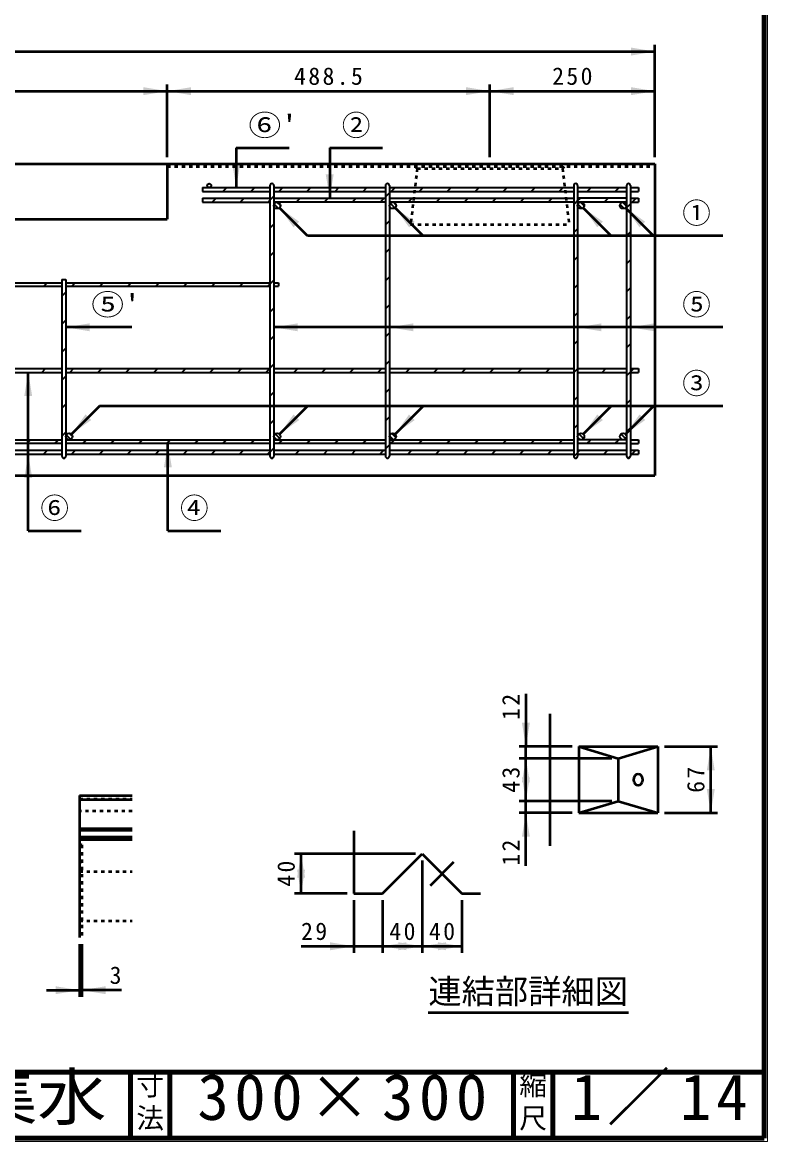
# Model space of a CAD drawing. Units: millimetres, scale not verified, with parts at other scales. Extents: x 100 to 4105, y 100 to 2870.
# Drawn here: x 2976 to 4105, y 100 to 1796 of the extents above; entities that cross this region are included whole.
import ezdxf
from ezdxf.enums import TextEntityAlignment as Align

# ---------------------------------------------------------------- set-up
doc = ezdxf.new("R2010")
doc.units = ezdxf.units.MM
doc.header["$LTSCALE"] = 5
doc.linetypes.add('USER1', pattern=[2.2, 1, -1.2])
doc.linetypes.add('USER3', pattern=[13.4, 10, -1.2, 1, -1.2])
doc.layers.add('V-nasSTD', color=7, linetype='Continuous', lineweight=50)
doc.styles.add('ＭＳ ゴシック', font='')
doc.styles.get('ＭＳ ゴシック').set_extended_font_data('MS Gothic')

msp = doc.modelspace()

# ---------------------------------------------------------------- hatches: boundary and pattern name
at = {"layer": 'V-nasSTD'}
for points in [[(3898.35, 1745.38), (3934.35, 1751.38), (3898.35, 1757.38)], [(3159.85, 1685.38), (3195.85, 1691.38), (3159.85, 1697.38)], [(3231.85, 1697.38), (3195.85, 1691.38), (3231.85, 1685.38)], [(3648.35, 1685.38), (3684.35, 1691.38), (3648.35, 1697.38)], [(3720.35, 1697.38), (3684.35, 1691.38), (3720.35, 1685.38)], [(3898.35, 1685.38), (3934.35, 1691.38), (3898.35, 1697.38)], [(3306.35, 1581.38), (3300.35, 1545.38), (3294.35, 1581.38)], [(3447.85, 1565.38), (3441.85, 1529.38), (3435.85, 1565.38)], [(3387.099, 1485.146), (3365.886, 1514.845), (3395.584, 1493.632)], [(3562.099, 1485.146), (3540.886, 1514.845), (3570.584, 1493.632)], [(3847.099, 1485.146), (3825.886, 1514.845), (3855.584, 1493.632)], [(3911.099, 1485.146), (3889.886, 1514.845), (3919.584, 1493.632)], [(3078.35, 1339.63), (3042.35, 1333.63), (3078.35, 1327.63)], [(3393.35, 1339.63), (3357.35, 1333.63), (3393.35, 1327.63)], [(3568.35, 1339.63), (3532.35, 1333.63), (3568.35, 1327.63)], [(3853.35, 1339.63), (3817.35, 1333.63), (3853.35, 1327.63)], [(3933.35, 1339.63), (3897.35, 1333.63), (3933.35, 1327.63)], [(2991.35, 1229.38), (2985.35, 1265.38), (2979.35, 1229.38)], [(3072.099, 1201.614), (3050.886, 1171.916), (3080.584, 1193.129)], [(3387.099, 1201.614), (3365.886, 1171.916), (3395.584, 1193.129)], [(3562.099, 1201.614), (3540.886, 1171.916), (3570.584, 1193.129)], [(3847.099, 1201.614), (3825.886, 1171.916), (3855.584, 1193.129)], [(3911.099, 1201.614), (3889.886, 1171.916), (3919.584, 1193.129)], [(3202.85, 1121.38), (3196.85, 1157.38), (3190.85, 1121.38)], [(2991.35, 1105.38), (2985.35, 1141.38), (2979.35, 1105.38)], [(3732.944, 734.502), (3738.944, 698.502), (3744.944, 734.502)], [(4024.944, 662.502), (4018.944, 698.502), (4012.944, 662.502)], [(3744.944, 644.502), (3738.944, 680.502), (3732.944, 644.502)], [(3732.944, 652.002), (3738.944, 616.002), (3744.944, 652.002)], [(4012.944, 634.002), (4018.944, 598.002), (4024.944, 634.002)], [(3744.944, 562.002), (3738.944, 598.002), (3732.944, 562.002)], [(3404.525, 499.929), (3398.525, 535.929), (3392.525, 499.929)], [(3392.525, 511.929), (3398.525, 475.929), (3404.525, 511.929)], [(3442.525, 389.929), (3478.525, 395.929), (3442.525, 401.929)], [(3558.025, 401.929), (3522.025, 395.929), (3558.025, 389.929)], [(3546.025, 389.929), (3582.025, 395.929), (3546.025, 401.929)], [(3618.025, 401.929), (3582.025, 395.929), (3618.025, 389.929)], [(3606.025, 389.929), (3642.025, 395.929), (3606.025, 401.929)], [(3026.836, 323.376), (3062.836, 329.376), (3026.836, 335.376)], [(3102.586, 335.376), (3066.586, 329.376), (3102.586, 323.376)]]:
    msp.add_hatch(color=256, dxfattribs=at).paths.add_polyline_path(points)

# ---------------------------------------------------------------- linework, layer by layer
at = {"layer": 'V-nasSTD', "lineweight": 100}
for p, q in [((4100, 105), (4100, 2865)), ((105, 205), (4100, 205)), ((3140, 205), (3140, 105)), ((3200, 205), (3200, 105)), ((3720, 205), (3720, 105)), ((3780, 205), (3780, 105)), ((105, 105), (4100, 105))]:
    msp.add_line(p, q, dxfattribs=at)
at = {"layer": 'V-nasSTD'}
for p, q in [((1934.35, 1751.38), (3934.35, 1751.38)), ((3934.35, 1591.38), (3934.35, 1761.38)), ((3195.85, 1591.38), (3195.85, 1701.38)), ((3684.35, 1591.38), (3684.35, 1701.38)), ((2672.85, 1691.38), (3195.85, 1691.38)), ((3195.85, 1691.38), (3684.35, 1691.38)), ((3684.35, 1691.38), (3934.35, 1691.38)), ((3300.35, 1605.38), (3300.35, 1545.38)), ((3300.35, 1605.38), (3380.35, 1605.38)), ((3441.85, 1605.38), (3441.85, 1529.38)), ((3441.85, 1605.38), (3521.85, 1605.38)), ((1934.35, 1581.38), (3934.35, 1581.38)), ((2672.85, 1581.38), (3195.85, 1581.38)), ((3195.85, 1581.38), (3195.85, 1497.38)), ((3934.35, 1581.38), (3934.35, 1109.38)), ((3408.312, 1472.419), (3365.886, 1514.845)), ((3583.312, 1472.419), (3540.886, 1514.845)), ((3868.312, 1472.419), (3825.886, 1514.845)), ((3932.312, 1472.419), (3889.886, 1514.845)), ((2672.85, 1497.38), (3195.85, 1497.38)), ((4037.35, 1472.419), (3408.312, 1472.419)), ((3142.35, 1333.63), (3042.35, 1333.63)), ((4037.35, 1333.63), (3357.35, 1333.63)), ((2985.35, 1025.38), (2985.35, 1265.38)), ((3093.312, 1214.342), (3050.886, 1171.916)), ((4037.35, 1214.342), (3093.312, 1214.342)), ((3408.312, 1214.342), (3365.886, 1171.916)), ((3583.312, 1214.342), (3540.886, 1171.916)), ((3868.312, 1214.342), (3825.886, 1171.916)), ((3932.312, 1214.342), (3889.886, 1171.916)), ((3196.85, 1025.38), (3196.85, 1157.38)), ((1934.35, 1109.38), (3934.35, 1109.38)), ((2985.35, 1025.38), (3065.35, 1025.38)), ((3196.85, 1025.38), (3276.85, 1025.38)), ((3738.944, 778.502), (3738.944, 698.502)), ((3775.444, 748.252), (3775.444, 548.252)), ((3808.944, 698.502), (3728.944, 698.502)), ((3738.944, 680.502), (3738.944, 698.502)), ((3818.944, 698.502), (3818.944, 598.002)), ((3818.944, 698.502), (3938.944, 698.502)), ((3818.944, 698.502), (3878.944, 680.502)), ((3878.944, 680.502), (3938.944, 698.502)), ((3938.944, 698.502), (3938.944, 598.002)), ((3948.944, 698.502), (4028.944, 698.502)), ((4018.944, 598.002), (4018.944, 698.502)), ((3868.944, 680.502), (3728.944, 680.502)), ((3738.944, 616.002), (3738.944, 680.502)), ((3878.944, 680.502), (3878.944, 616.002)), ((3062.836, 624.376), (3142.836, 624.376)), ((3062.836, 624.376), (3062.836, 409.376)), ((3062.836, 618.126), (3142.836, 618.126)), ((3868.944, 616.002), (3728.944, 616.002)), ((3738.944, 598.002), (3738.944, 616.002)), ((3818.944, 598.002), (3878.944, 616.002)), ((3878.944, 616.002), (3938.944, 598.002)), ((3808.944, 598.002), (3728.944, 598.002)), ((3738.944, 518.002), (3738.944, 598.002)), ((3818.944, 598.002), (3938.944, 598.002)), ((3948.944, 598.002), (4028.944, 598.002)), ((3062.836, 574.395), (3142.836, 574.395)), ((3062.836, 571.876), (3142.836, 571.876)), ((3062.836, 561.876), (3142.836, 561.876)), ((3478.525, 570.929), (3478.525, 475.929)), ((3062.836, 557.678), (3142.836, 557.678)), ((3572.025, 535.929), (3388.525, 535.929)), ((3398.525, 475.929), (3398.525, 535.929)), ((3522.025, 475.929), (3582.025, 535.929)), ((3582.025, 535.929), (3642.025, 475.929)), ((3582.025, 525.929), (3582.025, 385.929)), ((3468.525, 475.929), (3388.525, 475.929)), ((3478.525, 475.929), (3522.025, 475.929)), ((3642.025, 475.929), (3670.025, 475.929)), ((3478.525, 465.929), (3478.525, 385.929)), ((3522.025, 465.929), (3522.025, 385.929)), ((3642.025, 465.929), (3642.025, 385.929)), ((3062.836, 399.376), (3062.836, 319.376)), ((3066.586, 399.376), (3066.586, 319.376)), ((3398.525, 395.929), (3478.525, 395.929)), ((3478.525, 395.929), (3522.025, 395.929)), ((3522.025, 395.929), (3582.025, 395.929)), ((3582.025, 395.929), (3642.025, 395.929)), ((3012.836, 329.376), (3062.836, 329.376)), ((3062.836, 329.376), (3066.586, 329.376)), ((3126.586, 329.376), (3066.586, 329.376)), ((3591.187, 295.686), (3894.595, 295.686))]:
    msp.add_line(p, q, dxfattribs=at)
at = {"layer": 'V-nasSTD', "linetype": 'USER1'}
for p, q in [((3195.85, 1577.38), (3934.35, 1577.38)), ((3574.35, 1574.38), (3571.35, 1577.38)), ((3794.35, 1574.38), (3797.35, 1577.38)), ((3574.35, 1574.38), (3564.35, 1489.38)), ((3574.35, 1574.38), (3794.35, 1574.38)), ((3794.35, 1574.38), (3804.35, 1489.38)), ((3564.35, 1489.38), (3804.35, 1489.38)), ((3062.836, 619.376), (3142.836, 619.376)), ((3142.836, 600.626), (3062.836, 600.626)), ((3066.586, 549.376), (3062.836, 551.876)), ((3066.586, 549.376), (3066.586, 409.376)), ((3062.836, 521.876), (3066.586, 524.376)), ((3062.836, 509.376), (3142.836, 509.376)), ((3062.836, 434.376), (3142.836, 434.376))]:
    msp.add_line(p, q, dxfattribs=at)
at = {"layer": 'V-nasSTD', "lineweight": 35}
for p, q in [((3249.35, 1545.38), (3351.35, 1545.38)), ((3249.35, 1545.38), (3249.35, 1539.38)), ((3280.195, 1539.38), (3286.195, 1545.38)), ((3322.621, 1539.38), (3328.621, 1545.38)), ((3351.35, 1548.38), (3351.35, 1138.38)), ((3357.35, 1548.38), (3357.35, 1138.38)), ((3357.35, 1545.38), (3526.35, 1545.38)), ((3365.048, 1539.38), (3371.048, 1545.38)), ((3407.474, 1539.38), (3413.474, 1545.38)), ((3449.9, 1539.38), (3455.9, 1545.38)), ((3492.327, 1539.38), (3498.327, 1545.38)), ((3526.35, 1548.38), (3526.35, 1138.38)), ((3532.35, 1548.38), (3532.35, 1138.38)), ((3532.35, 1545.38), (3811.35, 1545.38)), ((3540.753, 1545.38), (3534.753, 1539.38)), ((3583.18, 1545.38), (3577.18, 1539.38)), ((3619.606, 1539.38), (3625.606, 1545.38)), ((3662.032, 1539.38), (3668.032, 1545.38)), ((3704.459, 1539.38), (3710.459, 1545.38)), ((3746.885, 1539.38), (3752.885, 1545.38)), ((3789.312, 1539.38), (3795.312, 1545.38)), ((3811.35, 1548.38), (3811.35, 1138.38)), ((3817.35, 1548.38), (3817.35, 1138.38)), ((3817.35, 1545.38), (3891.35, 1545.38)), ((3831.738, 1539.38), (3837.738, 1545.38)), ((3874.164, 1539.38), (3880.164, 1545.38)), ((3891.35, 1548.38), (3891.35, 1138.38)), ((3897.35, 1548.38), (3897.35, 1138.38)), ((3897.35, 1545.38), (3909.35, 1545.38)), ((3909.35, 1545.38), (3909.35, 1539.38)), ((3249.35, 1539.38), (3351.35, 1539.38)), ((3249.35, 1529.38), (3351.35, 1529.38)), ((3249.35, 1529.38), (3249.35, 1523.38)), ((3269.695, 1529.38), (3263.695, 1523.38)), ((3306.121, 1523.38), (3312.121, 1529.38)), ((3348.548, 1523.38), (3351.35, 1526.183)), ((3357.35, 1532.183), (3351.35, 1526.183)), ((3357.35, 1539.38), (3526.35, 1539.38)), ((3357.35, 1529.38), (3526.35, 1529.38)), ((3390.974, 1523.38), (3396.974, 1529.38)), ((3433.4, 1523.38), (3439.4, 1529.38)), ((3475.827, 1523.38), (3481.827, 1529.38)), ((3518.253, 1523.38), (3524.253, 1529.38)), ((3532.35, 1537.478), (3526.35, 1531.478)), ((3532.35, 1539.38), (3811.35, 1539.38)), ((3532.35, 1529.38), (3811.35, 1529.38)), ((3560.68, 1523.38), (3566.68, 1529.38)), ((3603.106, 1523.38), (3609.106, 1529.38)), ((3645.532, 1523.38), (3651.532, 1529.38)), ((3687.959, 1523.38), (3693.959, 1529.38)), ((3730.385, 1523.38), (3736.385, 1529.38)), ((3772.812, 1523.38), (3778.812, 1529.38)), ((3817.35, 1539.38), (3891.35, 1539.38)), ((3891.35, 1529.38), (3817.35, 1529.38)), ((3821.238, 1529.38), (3817.35, 1525.493)), ((3857.664, 1523.38), (3863.664, 1529.38)), ((3897.35, 1539.38), (3909.35, 1539.38)), ((3897.35, 1529.38), (3909.35, 1529.38)), ((3900.091, 1523.38), (3906.091, 1529.38)), ((3909.35, 1529.38), (3909.35, 1523.38)), ((3249.35, 1523.38), (3351.35, 1523.38)), ((3526.35, 1523.38), (3357.35, 1523.38)), ((3357.779, 1520.407), (3364.377, 1513.809)), ((3361.897, 1523.36), (3367.33, 1517.927)), ((3811.35, 1523.38), (3532.35, 1523.38)), ((3533.452, 1521.511), (3540.481, 1514.482)), ((3538.899, 1523.134), (3542.104, 1519.929)), ((3817.35, 1525.493), (3811.35, 1519.493)), ((3891.35, 1523.38), (3817.35, 1523.38)), ((3817.669, 1520.137), (3824.106, 1513.699)), ((3821.559, 1523.317), (3827.287, 1517.589)), ((3881.577, 1519.868), (3887.838, 1513.607)), ((3885.257, 1523.259), (3891.229, 1517.287)), ((3897.35, 1520.64), (3891.35, 1514.64)), ((3897.35, 1523.38), (3909.35, 1523.38)), ((3532.35, 1495.051), (3526.35, 1489.051)), ((3357.35, 1489.757), (3351.35, 1483.757)), ((3817.35, 1483.066), (3811.35, 1477.066)), ((3897.35, 1478.214), (3891.35, 1472.214)), ((3357.35, 1447.331), (3351.35, 1441.331)), ((3532.35, 1452.625), (3526.35, 1446.625)), ((3817.35, 1440.64), (3811.35, 1434.64)), ((3897.35, 1435.787), (3891.35, 1429.787)), ((3532.35, 1410.199), (3526.35, 1404.199)), ((2934.35, 1400.88), (3036.35, 1400.88)), ((2934.35, 1395.88), (3036.35, 1395.88)), ((3008.915, 1395.88), (3013.915, 1400.88)), ((3036.35, 1405.88), (3036.35, 1138.38)), ((3036.35, 1405.88), (3042.35, 1405.88)), ((3042.35, 1405.88), (3042.35, 1138.38)), ((3042.35, 1400.88), (3351.35, 1400.88)), ((3042.35, 1395.88), (3351.35, 1395.88)), ((3056.342, 1400.88), (3051.342, 1395.88)), ((3093.768, 1395.88), (3098.768, 1400.88)), ((3136.195, 1395.88), (3141.195, 1400.88)), ((3178.621, 1395.88), (3183.621, 1400.88)), ((3221.048, 1395.88), (3226.048, 1400.88)), ((3263.474, 1395.88), (3268.474, 1400.88)), ((3305.9, 1395.88), (3310.9, 1400.88)), ((3348.327, 1395.88), (3351.35, 1398.904)), ((3357.35, 1404.904), (3351.35, 1398.904)), ((3357.35, 1400.88), (3364.35, 1400.88)), ((3357.35, 1395.88), (3364.35, 1395.88)), ((3364.35, 1400.88), (3364.35, 1395.88)), ((3817.35, 1398.214), (3811.35, 1392.214)), ((3897.35, 1393.361), (3891.35, 1387.361)), ((3042.35, 1386.889), (3036.35, 1380.889)), ((3357.35, 1362.478), (3351.35, 1356.478)), ((3532.35, 1367.772), (3526.35, 1361.772)), ((3042.35, 1344.463), (3036.35, 1338.463)), ((3817.35, 1355.787), (3811.35, 1349.787)), ((3897.35, 1350.934), (3891.35, 1344.934)), ((3532.35, 1325.346), (3526.35, 1319.346)), ((3357.35, 1320.051), (3351.35, 1314.051)), ((3817.35, 1313.361), (3811.35, 1307.361)), ((3891.35, 1302.508), (3897.35, 1308.508)), ((3042.35, 1302.036), (3036.35, 1296.036)), ((3357.35, 1277.625), (3351.35, 1271.625)), ((3532.35, 1282.919), (3526.35, 1276.919)), ((2934.35, 1271.38), (3036.35, 1271.38)), ((2934.35, 1265.38), (3036.35, 1265.38)), ((3005.695, 1265.38), (3011.695, 1271.38)), ((3042.35, 1259.61), (3036.35, 1253.61)), ((3042.35, 1271.38), (3351.35, 1271.38)), ((3042.35, 1265.38), (3351.35, 1265.38)), ((3054.121, 1271.38), (3048.121, 1265.38)), ((3090.548, 1265.38), (3096.548, 1271.38)), ((3132.974, 1265.38), (3138.974, 1271.38)), ((3175.4, 1265.38), (3181.4, 1271.38)), ((3217.827, 1265.38), (3223.827, 1271.38)), ((3260.253, 1265.38), (3266.253, 1271.38)), ((3302.68, 1265.38), (3307.463, 1270.163)), ((3308.68, 1271.38), (3307.463, 1270.163)), ((3345.106, 1265.38), (3351.106, 1271.38)), ((3357.35, 1271.38), (3526.35, 1271.38)), ((3357.35, 1265.38), (3526.35, 1265.38)), ((3387.532, 1265.38), (3393.532, 1271.38)), ((3429.959, 1265.38), (3435.959, 1271.38)), ((3472.385, 1265.38), (3478.385, 1271.38)), ((3514.812, 1265.38), (3520.812, 1271.38)), ((3532.35, 1271.38), (3811.35, 1271.38)), ((3532.35, 1265.38), (3811.35, 1265.38)), ((3563.238, 1271.38), (3557.238, 1265.38)), ((3599.664, 1265.38), (3605.664, 1271.38)), ((3642.091, 1265.38), (3648.091, 1271.38)), ((3684.517, 1265.38), (3690.517, 1271.38)), ((3726.944, 1265.38), (3732.944, 1271.38)), ((3769.37, 1265.38), (3775.37, 1271.38)), ((3811.35, 1264.934), (3817.35, 1270.934)), ((3817.35, 1271.38), (3891.35, 1271.38)), ((3817.35, 1270.934), (3817.796, 1271.38)), ((3817.35, 1265.38), (3891.35, 1265.38)), ((3854.223, 1265.38), (3860.223, 1271.38)), ((3891.35, 1260.082), (3897.35, 1266.082)), ((3897.35, 1271.38), (3909.35, 1271.38)), ((3897.35, 1266.082), (3902.649, 1271.38)), ((3897.35, 1265.38), (3909.35, 1265.38)), ((3909.35, 1271.38), (3909.35, 1265.38)), ((3532.35, 1240.493), (3526.35, 1234.493)), ((3357.35, 1235.199), (3351.35, 1229.199)), ((3811.35, 1222.508), (3817.35, 1228.508)), ((3891.35, 1217.655), (3897.35, 1223.655)), ((3042.35, 1217.183), (3036.35, 1211.183)), ((3357.35, 1192.772), (3351.35, 1186.772)), ((3532.35, 1198.066), (3526.35, 1192.066)), ((3042.35, 1174.757), (3036.35, 1168.757)), ((3042.882, 1170.624), (3049.594, 1163.912)), ((3047.199, 1173.378), (3052.348, 1168.229)), ((3359.335, 1172.369), (3366.339, 1165.365)), ((3535.468, 1173.013), (3541.982, 1166.498)), ((3811.35, 1180.082), (3817.35, 1186.082)), ((3819.123, 1172.2), (3826.17, 1165.153)), ((3882.933, 1172.03), (3890, 1164.963)), ((3891.35, 1175.229), (3897.35, 1181.229)), ((2934.35, 1163.38), (3036.35, 1163.38)), ((3036.35, 1157.38), (2934.35, 1157.38)), ((2982.548, 1157.38), (2988.548, 1163.38)), ((3024.974, 1157.38), (3030.974, 1163.38)), ((3042.35, 1163.38), (3351.35, 1163.38)), ((3351.35, 1157.38), (3042.35, 1157.38)), ((3067.4, 1157.38), (3073.4, 1163.38)), ((3109.827, 1157.38), (3115.827, 1163.38)), ((3152.253, 1157.38), (3158.253, 1163.38)), ((3194.68, 1157.38), (3200.68, 1163.38)), ((3237.106, 1157.38), (3243.106, 1163.38)), ((3279.532, 1157.38), (3285.532, 1163.38)), ((3321.959, 1157.38), (3327.959, 1163.38)), ((3357.35, 1163.38), (3526.35, 1163.38)), ((3526.35, 1157.38), (3357.35, 1157.38)), ((3357.512, 1167.121), (3361.091, 1163.542)), ((3364.385, 1157.38), (3370.385, 1163.38)), ((3406.812, 1157.38), (3412.812, 1163.38)), ((3449.238, 1157.38), (3455.238, 1163.38)), ((3491.664, 1157.38), (3497.664, 1163.38)), ((3532.35, 1155.64), (3526.35, 1149.64)), ((3532.35, 1163.38), (3811.35, 1163.38)), ((3811.35, 1157.38), (3532.35, 1157.38)), ((3532.391, 1169.018), (3537.988, 1163.421)), ((3534.091, 1157.38), (3540.091, 1163.38)), ((3576.517, 1157.38), (3582.517, 1163.38)), ((3618.944, 1157.38), (3624.944, 1163.38)), ((3661.37, 1157.38), (3667.37, 1163.38)), ((3703.796, 1157.38), (3709.796, 1163.38)), ((3746.223, 1157.38), (3752.223, 1163.38)), ((3788.649, 1157.38), (3794.649, 1163.38)), ((3891.35, 1163.38), (3817.35, 1163.38)), ((3891.35, 1157.38), (3817.35, 1157.38)), ((3817.695, 1166.557), (3820.527, 1163.725)), ((3831.076, 1157.38), (3837.076, 1163.38)), ((3873.502, 1157.38), (3879.502, 1163.38)), ((3882.033, 1165.859), (3883.829, 1164.063)), ((3897.35, 1163.38), (3909.35, 1163.38)), ((3897.35, 1157.38), (3909.35, 1157.38)), ((3909.35, 1163.38), (3909.35, 1157.38)), ((2934.35, 1147.38), (3036.35, 1147.38)), ((2934.35, 1141.38), (3036.35, 1141.38)), ((3008.474, 1141.38), (3014.474, 1147.38)), ((3042.35, 1147.38), (3351.35, 1147.38)), ((3042.35, 1141.38), (3351.35, 1141.38)), ((3056.9, 1147.38), (3050.9, 1141.38)), ((3093.327, 1141.38), (3099.327, 1147.38)), ((3135.753, 1141.38), (3141.753, 1147.38)), ((3178.18, 1141.38), (3184.18, 1147.38)), ((3220.606, 1141.38), (3226.606, 1147.38)), ((3263.032, 1141.38), (3269.032, 1147.38)), ((3305.459, 1141.38), (3311.459, 1147.38)), ((3347.885, 1141.38), (3351.35, 1144.846)), ((3357.35, 1150.346), (3351.35, 1144.346)), ((3357.35, 1147.38), (3526.35, 1147.38)), ((3357.35, 1141.38), (3526.35, 1141.38)), ((3396.312, 1147.38), (3390.312, 1141.38)), ((3438.738, 1147.38), (3432.738, 1141.38)), ((3475.164, 1141.38), (3481.164, 1147.38)), ((3517.591, 1141.38), (3523.591, 1147.38)), ((3532.35, 1147.38), (3811.35, 1147.38)), ((3532.35, 1141.38), (3811.35, 1141.38)), ((3560.017, 1141.38), (3566.017, 1147.38)), ((3602.444, 1141.38), (3608.444, 1147.38)), ((3644.87, 1141.38), (3650.87, 1147.38)), ((3687.296, 1141.38), (3693.296, 1147.38)), ((3729.723, 1141.38), (3735.723, 1147.38)), ((3772.149, 1141.38), (3778.149, 1147.38)), ((3811.422, 1137.727), (3817.35, 1143.655)), ((3817.35, 1147.38), (3891.35, 1147.38)), ((3817.35, 1144.155), (3820.576, 1147.38)), ((3817.35, 1141.38), (3891.35, 1141.38)), ((3857.002, 1141.38), (3863.002, 1147.38)), ((3893.955, 1135.407), (3897.35, 1138.802)), ((3897.35, 1147.38), (3909.35, 1147.38)), ((3897.35, 1141.38), (3909.35, 1141.38)), ((3899.428, 1141.38), (3905.428, 1147.38)), ((3909.35, 1147.38), (3909.35, 1141.38))]:
    msp.add_line(p, q, dxfattribs=at)
at = {"layer": 'V-nasSTD', "linetype": 'USER3'}
msp.add_line((3594.347, 488.252), (3629.703, 523.607), dxfattribs=at)
at = {"layer": 'V-nasSTD', "lineweight": 13}
msp.add_lwpolyline([(100, 100), (100, 2870), (4105, 2870), (4105, 100)], close=True, dxfattribs=at)
at = {"layer": 'V-nasSTD', "lineweight": 35}
for centre, radius in [((3259.35, 1548.38), 3), ((3362.35, 1518.38), 5), ((3537.35, 1518.38), 5), ((3822.35, 1518.38), 5), ((3886.35, 1518.38), 5), ((3047.35, 1168.38), 5), ((3362.35, 1168.38), 5), ((3537.35, 1168.38), 5), ((3822.35, 1168.38), 5), ((3886.35, 1168.38), 5)]:
    msp.add_circle(centre, radius, dxfattribs=at)
for centre, start, end in [((3354.35, 1548.38), 0, 180), ((3529.35, 1548.38), 0, 180), ((3814.35, 1548.38), 0, 180), ((3894.35, 1548.38), 0, 180), ((3039.35, 1138.38), 180, 0), ((3354.35, 1138.38), 180, 0), ((3529.35, 1138.38), 180, 0), ((3814.35, 1138.38), 180, 0), ((3894.35, 1138.38), 180, 0)]:
    msp.add_arc(centre, 3, start, end, dxfattribs=at)
at = {"layer": 'V-nasSTD'}
msp.add_ellipse((3908.944, 648.252), major_axis=(0, 9), ratio=0.707107, dxfattribs=at)

# ---------------------------------------------------------------- texts
at = {"layer": 'V-nasSTD', "style": 'ＭＳ ゴシック'}
for s, height, width, p in [("⑥'", 31.67, 1.15, (3318.75, 1655.58)), ("⑤'", 31.67, 1.15, (3080.75, 1383.83)), ('ユニロードⅡ Ｌ集水', 69.65, 1.1, (2111, 202.47))]:
    msp.add_text(s, height=height, dxfattribs=dict(at, width=width)).set_placement(p, align=Align.TOP_LEFT)
for s, height, p in [('②', 31.67, (3460.25, 1655.58)), ('①', 31.67, (3975.75, 1522.619)), ('⑤', 31.67, (3975.75, 1383.83)), ('③', 31.67, (3975.75, 1264.542)), ('⑥', 31.67, (3003.75, 1075.58)), ('④', 31.67, (3215.25, 1075.58)), ('3', 26.39, (3108.586, 365.376)), ('連結部詳細図', 36.95, (3591.187, 346.086)), ('寸', 30.79, (3148.982, 200.999)), ('縮', 30.79, (3728.982, 200.999)), ('法', 30.79, (3148.976, 151.01)), ('尺', 30.79, (3728.976, 151.01))]:
    msp.add_text(s, height=height, dxfattribs=at).set_placement(p, align=Align.TOP_LEFT)
at = {"layer": 'V-nasSTD', "attachment_point": 1, "style": 'ＭＳ ゴシック'}
for s, insert, char_height in [('\\T1.2;488.5', (3387.9, 1727.38), 26.39), ('\\T1.2;250', (3778.75, 1727.38), 26.39), ('\\T1.2;29', (3398.525, 431.929), 26.39), ('\\T1.2;40', (3532.225, 431.929), 26.39), ('\\T1.2;40', (3592.225, 431.929), 26.39), ('\\T1.16;1／14', (3807.033, 202.582), 69.65), ('\\T1.18;300×300', (3241.581, 202.508), 69.65)]:
    msp.add_mtext(s, dxfattribs=dict(at, insert=insert, char_height=char_height))
at = {"layer": 'V-nasSTD', "char_height": 26.39, "attachment_point": 1, "rotation": 90, "style": 'ＭＳ ゴシック'}
for s, insert in [('\\T1.2;12', (3702.944, 738.902)), ('\\T1.2;43', (3702.944, 628.452)), ('\\T1.2;67', (3982.944, 628.452)), ('\\T1.2;12', (3702.944, 518.002)), ('\\T1.2;40', (3362.525, 486.129))]:
    msp.add_mtext(s, dxfattribs=dict(at, insert=insert))

doc.saveas('drawing.dxf')
